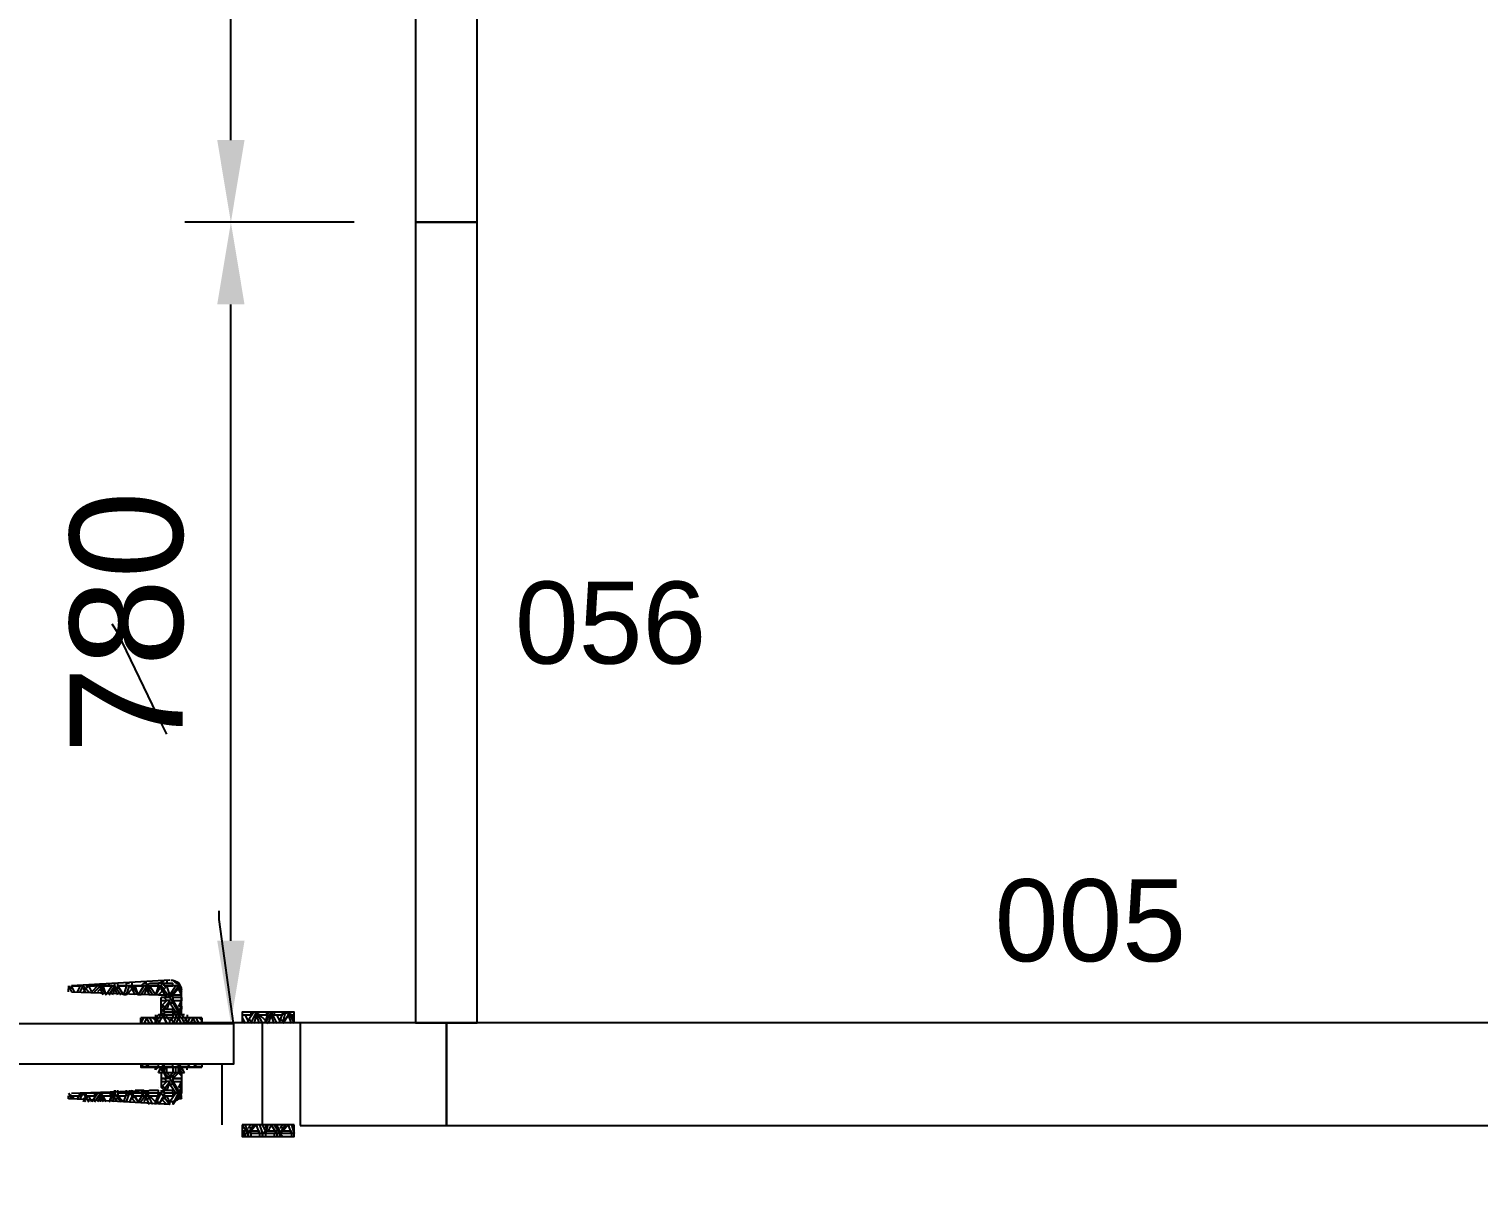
# Model space of a CAD drawing. Header units: millimetres. Extents: x -973 to 28250, y -35942 to 8545.
# Drawn here: x 4713 to 6125, y -24049 to -22932 of the extents above; entities that cross this region are included whole.
import ezdxf
from ezdxf.enums import TextEntityAlignment as Align

# ---------------------------------------------------------------- set-up
doc = ezdxf.new("R2010")
doc.units = ezdxf.units.MM
for name, color, linetype in [('R02_AKS', 8, 'Continuous'), ('R02_DUVAR', 7, 'Continuous'), ('R02_OLCU', 4, 'Continuous'), ('R02_OZEL', 6, 'Continuous')]:
    doc.layers.add(name, color=color, linetype=linetype)
doc.styles.get("Standard").update_dxf_attribs({"font": 'Arial.ttf'})
doc.dimstyles.new('ISO-25', dxfattribs={"dimtxt": 12, "dimasz": 3, "dimexe": 1.25, "dimexo": 0.625, "dimgap": 4, "dimtad": 1, "dimtxsty": 'Standard', "dimcen": 2.5, "dimadec": 0, "dimazin": 0, "dimtfac": 1, "dimtmove": 0, "dimatfit": 3, "dimfxl": 1, "dimarcsym": 0})

# ---------------------------------------------------------------- blocks, each defined once
blk = doc.blocks.new('R02_SRC_K02')
at = {"color": 133, "linetype": 'Continuous', "lineweight": 25, "true_color": 0x6ec1dd}
for p, q in [((54298.7, 7082.17), (54298.42, 7081.6)), ((54298.42, 7081.89), (54298.42, 7081.89)), ((54298.42, 7081.89), (54298.7, 7081.89)), ((54298.42, 7081.32), (54298.7, 7081.89)), ((54298.42, 7079.35), (54298.42, 7081.6)), ((54298.98, 7082.45), (54298.7, 7082.45)), ((54298.7, 7082.45), (54298.7, 7082.45)), ((54298.7, 7082.45), (54298.98, 7082.45)), ((54298.7, 7082.17), (54300.11, 7082.17)), ((54298.7, 7082.17), (54298.7, 7081.89)), ((54298.7, 7082.17), (54298.98, 7082.17)), ((54298.7, 7081.89), (54299.26, 7081.32)), ((54298.98, 7082.45), (54299.26, 7082.73)), ((54298.98, 7082.17), (54299.54, 7081.32)), ((54299.26, 7082.17), (54299.26, 7082.45)), ((54300.11, 7082.45), (54299.26, 7082.45)), ((54299.26, 7082.17), (54299.26, 7082.17)), ((54300.11, 7082.17), (54299.26, 7082.17)), ((54299.54, 7082.73), (54309.13, 7082.17)), ((54299.54, 7081.32), (54299.83, 7082.17)), ((54299.83, 7082.73), (54299.83, 7082.45)), ((54299.83, 7082.73), (54299.83, 7082.45)), ((54300.11, 7081.89), (54299.83, 7082.17)), ((54299.83, 7081.04), (54300.39, 7081.89)), ((54300.39, 7082.45), (54300.11, 7082.73)), ((54300.11, 7082.17), (54300.11, 7082.45)), ((54300.11, 7082.17), (54300.11, 7082.17)), ((54300.39, 7082.17), (54300.11, 7081.89)), ((54300.11, 7081.89), (54300.39, 7081.89)), ((54300.11, 7081.89), (54300.67, 7081.32)), ((54300.39, 7082.73), (54300.39, 7082.45)), ((54300.39, 7082.45), (54300.67, 7082.45)), ((54300.39, 7082.17), (54300.67, 7082.17)), ((54300.67, 7082.17), (54300.67, 7082.45)), ((54301.52, 7082.45), (54300.67, 7082.45)), ((54300.67, 7082.45), (54300.67, 7082.45)), ((54300.67, 7082.17), (54300.67, 7082.17)), ((54301.52, 7082.17), (54300.67, 7082.17)), ((54300.67, 7082.17), (54300.95, 7081.32)), ((54309.13, 7081.6), (54300.67, 7081.32)), ((54300.95, 7081.32), (54301.52, 7082.17)), ((54301.8, 7082.17), (54301.24, 7081.32)), ((54301.8, 7082.17), (54301.52, 7082.45)), ((54301.52, 7082.45), (54301.52, 7082.45)), ((54301.52, 7082.45), (54301.52, 7082.45)), ((54301.8, 7082.17), (54301.52, 7082.17)), ((54301.52, 7081.89), (54301.52, 7082.17)), ((54301.52, 7081.89), (54301.8, 7081.89)), ((54301.52, 7081.32), (54301.8, 7081.89)), ((54302.08, 7082.45), (54301.8, 7082.45)), ((54301.8, 7082.45), (54301.8, 7082.45)), ((54301.8, 7082.45), (54302.08, 7082.45)), ((54301.8, 7082.17), (54301.8, 7081.89)), ((54301.8, 7082.17), (54302.08, 7082.17)), ((54301.8, 7081.89), (54302.08, 7081.32)), ((54302.36, 7082.17), (54302.08, 7082.45)), ((54302.08, 7082.45), (54302.08, 7082.45)), ((54302.36, 7082.17), (54302.08, 7082.17)), ((54303.21, 7082.17), (54302.08, 7082.17)), ((54302.08, 7082.17), (54302.65, 7081.32)), ((54303.21, 7082.17), (54302.65, 7081.32)), ((54302.65, 7081.32), (54302.93, 7082.17)), ((54303.21, 7081.89), (54302.93, 7082.17)), ((54302.93, 7081.32), (54303.21, 7081.89)), ((54303.21, 7082.17), (54303.21, 7082.45)), ((54303.21, 7082.17), (54303.21, 7082.45)), ((54303.21, 7082.17), (54303.21, 7082.17)), ((54303.49, 7082.17), (54303.21, 7081.89)), ((54303.21, 7081.89), (54303.21, 7081.89)), ((54303.21, 7081.89), (54303.77, 7081.32)), ((54303.49, 7082.45), (54303.49, 7082.45)), ((54303.49, 7082.45), (54303.49, 7082.45)), ((54303.49, 7082.45), (54303.77, 7082.45)), ((54303.77, 7081.32), (54303.49, 7082.17)), ((54303.49, 7082.17), (54303.77, 7082.17)), ((54303.77, 7082.17), (54303.77, 7082.45)), ((54303.77, 7082.45), (54303.77, 7082.45)), ((54303.77, 7082.17), (54303.77, 7082.17)), ((54304.62, 7082.17), (54303.77, 7082.17)), ((54303.77, 7082.17), (54304.06, 7081.32)), ((54304.06, 7081.32), (54304.62, 7082.17)), ((54304.9, 7082.17), (54304.34, 7081.32)), ((54304.62, 7082.17), (54304.62, 7082.45)), ((54304.62, 7082.17), (54304.62, 7082.17)), ((54304.62, 7081.89), (54304.62, 7082.17)), ((54304.62, 7081.89), (54304.9, 7081.89)), ((54304.62, 7081.32), (54304.9, 7081.89)), ((54304.9, 7082.17), (54304.9, 7081.89)), ((54304.9, 7082.17), (54305.18, 7082.17)), ((54304.9, 7081.89), (54305.18, 7081.32)), ((54305.47, 7082.17), (54305.18, 7082.17)), ((54306.03, 7082.17), (54305.18, 7082.17)), ((54305.18, 7082.17), (54305.75, 7081.32)), ((54305.47, 7082.17), (54305.47, 7082.45)), ((54306.31, 7082.17), (54305.75, 7081.32)), ((54305.75, 7081.32), (54306.03, 7082.17)), ((54306.31, 7082.17), (54306.03, 7082.17)), ((54306.03, 7081.89), (54306.03, 7082.17)), ((54306.03, 7081.89), (54306.31, 7081.89)), ((54306.03, 7081.32), (54306.31, 7081.89)), ((54306.31, 7082.17), (54306.31, 7082.45)), ((54306.31, 7082.17), (54306.31, 7081.89)), ((54306.31, 7082.17), (54306.59, 7082.17)), ((54306.31, 7081.89), (54306.59, 7081.6)), ((54306.59, 7082.17), (54307.16, 7081.6)), ((54306.88, 7082.17), (54306.88, 7082.17)), ((54307.72, 7082.17), (54306.88, 7082.17)), ((54307.16, 7081.6), (54307.44, 7082.17)), ((54308, 7082.17), (54307.44, 7081.6)), ((54307.72, 7081.89), (54307.44, 7082.17)), ((54307.72, 7082.17), (54307.72, 7082.17)), ((54308, 7082.17), (54307.72, 7081.89)), ((54307.72, 7081.89), (54308, 7081.89)), ((54307.72, 7081.6), (54308, 7081.89)), ((54307.72, 7081.89), (54308, 7081.6)), ((54308.28, 7081.6), (54308, 7082.17)), ((54308, 7082.17), (54308.28, 7082.17)), ((54308.28, 7082.17), (54308.28, 7082.17)), ((54309.13, 7082.17), (54308.28, 7082.17)), ((54308.28, 7082.17), (54308.57, 7081.6)), ((54308.85, 7081.6), (54309.13, 7082.17)), ((54309.41, 7082.17), (54309.13, 7081.6)), ((54309.13, 7082.17), (54309.13, 7082.17)), ((54309.13, 7081.89), (54309.13, 7082.17)), ((54309.13, 7081.89), (54309.41, 7081.89)), ((54309.41, 7082.17), (54309.41, 7081.89)), ((54309.41, 7081.6), (54309.41, 7081.89)), ((54309.41, 7081.89), (54309.41, 7081.89)), ((54309.41, 7081.89), (54309.41, 7081.89)), ((54299.26, 7081.32), (54298.42, 7081.32)), ((54298.42, 7081.04), (54299.26, 7081.04)), ((54298.42, 7081.04), (54298.42, 7081.04)), ((54298.42, 7081.04), (54298.42, 7080.76)), ((54299.26, 7080.76), (54298.42, 7080.76)), ((54298.42, 7080.76), (54298.7, 7080.19)), ((54298.42, 7080.19), (54298.42, 7079.91)), ((54298.42, 7080.19), (54298.7, 7080.19)), ((54298.7, 7079.91), (54299.26, 7080.76)), ((54298.98, 7079.63), (54299.54, 7080.48)), ((54299.26, 7081.04), (54299.26, 7081.32)), ((54299.26, 7081.32), (54299.26, 7081.32)), ((54299.26, 7081.32), (54299.54, 7081.32)), ((54299.26, 7081.04), (54299.26, 7080.76)), ((54299.26, 7080.48), (54299.26, 7080.76)), ((54299.26, 7080.48), (54299.54, 7080.48)), ((54299.54, 7081.04), (54299.54, 7081.32)), ((54299.54, 7081.04), (54300.39, 7081.04)), ((54299.54, 7081.04), (54299.83, 7081.04)), ((54299.54, 7080.76), (54299.54, 7080.76)), ((54299.54, 7080.76), (54299.83, 7080.76)), ((54299.54, 7080.76), (54299.83, 7079.91)), ((54300.11, 7081.04), (54299.83, 7081.32)), ((54300.67, 7081.32), (54299.83, 7081.32)), ((54300.11, 7081.04), (54299.83, 7080.76)), ((54300.39, 7080.76), (54299.83, 7080.76)), ((54299.83, 7080.76), (54300.39, 7080.19)), ((54300.11, 7080.19), (54299.83, 7079.91)), ((54300.11, 7080.19), (54300.39, 7080.19)), ((54300.11, 7079.91), (54300.39, 7080.19)), ((54300.39, 7079.35), (54300.39, 7081.04)), ((54300.67, 7081.32), (54300.67, 7081.32)), ((54300.67, 7081.32), (54300.95, 7081.32)), ((54300.67, 7081.04), (54300.67, 7081.04)), ((54300.95, 7081.32), (54300.95, 7081.32)), ((54302.36, 7081.32), (54302.36, 7081.32)), ((54302.36, 7081.32), (54302.65, 7081.32)), ((54302.65, 7081.32), (54302.65, 7081.32)), ((54303.77, 7081.32), (54303.77, 7081.32)), ((54303.77, 7081.32), (54304.06, 7081.32)), ((54305.47, 7081.32), (54305.47, 7081.32)), ((54305.47, 7081.32), (54305.47, 7081.32)), ((54287.99, 7079.63), (54287.42, 7078.5)), ((54287.7, 7079.35), (54287.42, 7079.35)), ((54287.42, 7078.79), (54287.7, 7079.35)), ((54287.99, 7079.63), (54287.7, 7079.35)), ((54287.7, 7079.35), (54287.99, 7079.35)), ((54287.7, 7078.5), (54287.99, 7079.35)), ((54288.27, 7079.63), (54287.99, 7079.35)), ((54287.99, 7079.35), (54288.55, 7078.5)), ((54288.55, 7078.5), (54288.27, 7079.63)), ((54288.27, 7079.63), (54288.55, 7079.63)), ((54288.55, 7079.63), (54288.55, 7079.35)), ((54288.55, 7079.63), (54288.83, 7078.79)), ((54289.39, 7079.35), (54288.55, 7079.35)), ((54288.55, 7078.79), (54288.55, 7078.5)), ((54288.55, 7078.79), (54288.83, 7078.79)), ((54288.83, 7078.79), (54289.11, 7079.35)), ((54288.83, 7078.5), (54288.83, 7078.79)), ((54289.68, 7079.63), (54289.11, 7078.5)), ((54289.39, 7079.35), (54289.11, 7079.35)), ((54289.39, 7079.63), (54289.39, 7079.35)), ((54289.39, 7079.35), (54289.68, 7079.35)), ((54289.39, 7078.5), (54289.68, 7079.35)), ((54290.24, 7078.5), (54289.68, 7079.63)), ((54289.68, 7079.63), (54289.68, 7079.35)), ((54289.68, 7079.63), (54289.96, 7079.63)), ((54289.68, 7079.35), (54289.96, 7078.5)), ((54290.24, 7079.63), (54289.96, 7079.35)), ((54289.96, 7079.63), (54290.24, 7078.79)), ((54290.8, 7079.35), (54289.96, 7079.35)), ((54290.24, 7078.79), (54289.96, 7078.5)), ((54290.24, 7078.79), (54290.8, 7079.35)), ((54290.24, 7078.5), (54290.24, 7078.79)), ((54290.24, 7078.79), (54290.24, 7078.79)), ((54291.09, 7079.63), (54290.52, 7078.5)), ((54291.09, 7079.63), (54290.8, 7079.35)), ((54290.8, 7079.35), (54290.8, 7079.35)), ((54290.8, 7079.35), (54291.09, 7079.35)), ((54290.8, 7078.5), (54291.09, 7079.35)), ((54291.65, 7078.5), (54291.09, 7079.63)), ((54291.09, 7079.63), (54291.09, 7079.35)), ((54291.09, 7079.63), (54291.37, 7079.63)), ((54291.09, 7079.35), (54291.37, 7078.5)), ((54291.37, 7079.63), (54291.93, 7078.79)), ((54291.65, 7079.63), (54291.65, 7079.35)), ((54292.5, 7079.35), (54291.65, 7079.35)), ((54291.65, 7078.79), (54291.65, 7078.5)), ((54291.65, 7078.79), (54291.93, 7078.79)), ((54291.93, 7078.79), (54292.21, 7079.35)), ((54291.93, 7078.5), (54291.93, 7078.79)), ((54292.5, 7079.35), (54292.21, 7079.35)), ((54292.5, 7079.07), (54292.21, 7078.5)), ((54292.21, 7078.5), (54292.5, 7078.79)), ((54296.44, 7078.79), (54296.73, 7079.07)), ((54296.44, 7079.07), (54302.36, 7079.07)), ((54296.44, 7078.5), (54296.44, 7078.79)), ((54296.44, 7078.79), (54296.44, 7078.79)), ((54296.44, 7078.79), (54296.44, 7078.79)), ((54297.01, 7079.07), (54296.73, 7078.5)), ((54297.01, 7078.5), (54297.29, 7079.07)), ((54297.29, 7079.07), (54297.57, 7078.5)), ((54297.85, 7078.5), (54297.57, 7079.07)), ((54297.85, 7078.79), (54297.57, 7078.5)), ((54297.85, 7079.35), (54297.85, 7079.07)), ((54297.85, 7078.79), (54298.13, 7079.07)), ((54297.85, 7079.07), (54298.13, 7078.79)), ((54297.85, 7078.5), (54297.85, 7078.79)), ((54297.85, 7078.79), (54298.13, 7078.79)), ((54298.13, 7079.07), (54298.42, 7079.35)), ((54298.13, 7079.35), (54300.67, 7079.35)), ((54298.13, 7079.35), (54298.13, 7079.35)), ((54298.7, 7079.63), (54298.42, 7079.91)), ((54298.42, 7079.91), (54298.42, 7079.91)), ((54298.7, 7079.63), (54298.42, 7079.35)), ((54298.42, 7079.35), (54298.42, 7079.35)), ((54298.42, 7079.35), (54298.7, 7079.35)), ((54298.42, 7079.35), (54298.42, 7079.35)), ((54298.42, 7078.5), (54298.7, 7079.07)), ((54298.7, 7079.63), (54298.7, 7079.91)), ((54298.7, 7079.63), (54298.98, 7079.63)), ((54298.7, 7079.63), (54298.7, 7079.35)), ((54298.7, 7079.63), (54298.98, 7079.63)), ((54298.7, 7079.07), (54298.7, 7079.35)), ((54298.7, 7079.35), (54298.7, 7079.07)), ((54298.7, 7079.07), (54298.98, 7078.5)), ((54298.98, 7079.63), (54299.26, 7079.35)), ((54299.26, 7079.63), (54299.26, 7079.91)), ((54300.11, 7079.91), (54299.26, 7079.91)), ((54299.26, 7079.63), (54299.26, 7079.35)), ((54300.11, 7079.35), (54299.26, 7079.35)), ((54299.26, 7079.35), (54299.26, 7079.07)), ((54299.26, 7079.07), (54299.54, 7078.79)), ((54299.26, 7078.79), (54299.26, 7078.5)), ((54299.26, 7078.79), (54299.54, 7078.79)), ((54299.54, 7078.79), (54299.83, 7079.07)), ((54299.54, 7078.5), (54299.54, 7078.79)), ((54299.83, 7079.35), (54299.83, 7079.35)), ((54300.11, 7079.35), (54299.83, 7079.35)), ((54299.83, 7079.35), (54299.83, 7079.35)), ((54299.83, 7079.07), (54299.83, 7079.35)), ((54300.11, 7079.63), (54300.11, 7079.91)), ((54300.39, 7079.63), (54300.11, 7079.91)), ((54300.11, 7079.63), (54300.11, 7079.35)), ((54300.11, 7079.35), (54300.39, 7079.35)), ((54300.39, 7079.63), (54300.39, 7079.63)), ((54300.39, 7079.63), (54300.39, 7079.63)), ((54300.39, 7079.63), (54300.39, 7079.63)), ((54300.67, 7079.35), (54300.67, 7079.35)), ((54300.67, 7078.79), (54300.67, 7078.5)), ((54300.67, 7078.79), (54300.95, 7078.79)), ((54300.95, 7079.35), (54300.95, 7079.07)), ((54300.95, 7078.79), (54301.24, 7079.07)), ((54300.95, 7078.5), (54300.95, 7078.79)), ((54301.52, 7079.07), (54301.24, 7078.5)), ((54301.52, 7078.5), (54301.8, 7079.07)), ((54301.8, 7079.07), (54302.08, 7078.5)), ((54302.36, 7078.5), (54302.08, 7079.07)), ((54302.36, 7079.07), (54302.36, 7079.07)), ((54302.36, 7078.79), (54302.36, 7078.5)), ((54302.36, 7078.79), (54302.36, 7078.79)), ((54290.52, 7068.64), (54290.52, 7078.5)), ((54377.36, 7078.5), (54293.34, 7078.5)), ((54293.34, 7078.5), (54293.34, 7074.56)), ((54293.34, 7074.56), (54377.36, 7074.56)), ((54297.01, 7074.56), (54296.44, 7074.56)), ((54296.44, 7074.56), (54296.44, 7074.27)), ((54297.01, 7074.56), (54296.73, 7074.56)), ((54296.73, 7074.56), (54296.73, 7074.56)), ((54297.29, 7074.27), (54297.01, 7074.56)), ((54297.01, 7074.27), (54297.01, 7074.56)), ((54297.29, 7074.56), (54297.29, 7074.56)), ((54297.29, 7074.56), (54297.29, 7074.56)), ((54297.29, 7074.56), (54297.57, 7074.56)), ((54297.85, 7074.27), (54297.57, 7074.56)), ((54298.42, 7074.56), (54297.57, 7074.56)), ((54297.57, 7074.56), (54297.57, 7074.56)), ((54298.7, 7074.27), (54298.42, 7074.56)), ((54298.42, 7074.56), (54298.42, 7074.56)), ((54298.42, 7074.56), (54298.42, 7074.56)), ((54298.98, 7074.56), (54298.7, 7074.56)), ((54298.7, 7074.56), (54298.7, 7074.56)), ((54298.7, 7074.56), (54298.98, 7074.56)), ((54298.98, 7074.56), (54299.26, 7074.56)), ((54299.26, 7074.27), (54299.26, 7074.56)), ((54300.11, 7074.56), (54299.26, 7074.56)), ((54299.83, 7074.56), (54299.83, 7074.56)), ((54299.83, 7074.56), (54299.83, 7074.56)), ((54300.11, 7074.27), (54300.11, 7074.56)), ((54300.39, 7074.56), (54300.39, 7074.56)), ((54300.39, 7074.56), (54300.39, 7074.56)), ((54300.39, 7074.56), (54300.67, 7074.56)), ((54300.67, 7074.27), (54300.67, 7074.56)), ((54301.52, 7074.56), (54300.67, 7074.56)), ((54300.67, 7074.56), (54300.67, 7074.56)), ((54301.8, 7074.27), (54301.52, 7074.56)), ((54301.52, 7074.56), (54301.52, 7074.56)), ((54301.52, 7074.56), (54301.52, 7074.56)), ((54302.08, 7074.56), (54301.8, 7074.56)), ((54301.8, 7074.56), (54301.8, 7074.56)), ((54301.8, 7074.56), (54302.08, 7074.56)), ((54302.36, 7074.27), (54302.08, 7074.56)), ((54302.36, 7074.56), (54302.08, 7074.56)), ((54302.08, 7074.56), (54302.08, 7074.56)), ((54296.44, 7074.27), (54297.01, 7074.27)), ((54297.01, 7074.27), (54296.44, 7074.27)), ((54297.01, 7074.27), (54296.73, 7074.27)), ((54296.73, 7074.27), (54296.73, 7074.27)), ((54297.29, 7074.27), (54297.01, 7074.27)), ((54297.01, 7074.27), (54297.01, 7074.27)), ((54297.29, 7074.27), (54297.29, 7074.27)), ((54297.29, 7074.27), (54297.57, 7074.27)), ((54297.85, 7074.27), (54297.57, 7074.27)), ((54298.42, 7074.27), (54297.57, 7074.27)), ((54297.57, 7074.27), (54297.57, 7074.27)), ((54297.85, 7073.99), (54297.85, 7074.27)), ((54298.13, 7073.71), (54298.42, 7074.27)), ((54298.13, 7073.99), (54298.13, 7073.99)), ((54298.13, 7073.71), (54300.67, 7073.71)), ((54298.7, 7074.27), (54298.42, 7073.71)), ((54298.7, 7074.27), (54298.42, 7074.27)), ((54298.42, 7074.27), (54298.42, 7073.99)), ((54298.42, 7074.27), (54298.42, 7074.27)), ((54298.42, 7073.99), (54298.7, 7073.99)), ((54298.42, 7073.71), (54298.42, 7073.71)), ((54298.42, 7073.43), (54298.7, 7073.71)), ((54298.42, 7073.71), (54298.42, 7071.74)), ((54298.42, 7073.15), (54299.26, 7073.15)), ((54298.42, 7073.15), (54298.42, 7073.15)), ((54298.42, 7073.15), (54298.42, 7072.86)), ((54299.26, 7073.15), (54298.42, 7073.15)), ((54298.7, 7074.27), (54298.7, 7074.27)), ((54298.7, 7073.99), (54298.7, 7074.27)), ((54298.7, 7074.27), (54298.98, 7074.27)), ((54298.7, 7073.71), (54298.7, 7073.99)), ((54298.7, 7073.99), (54298.7, 7073.71)), ((54298.7, 7073.71), (54299.26, 7073.15)), ((54299.54, 7073.15), (54298.98, 7073.71)), ((54299.26, 7074.27), (54299.26, 7074.27)), ((54300.11, 7074.27), (54299.26, 7074.27)), ((54299.26, 7073.71), (54299.54, 7073.43)), ((54299.26, 7073.43), (54299.26, 7073.15)), ((54299.26, 7073.43), (54299.54, 7073.43)), ((54299.26, 7073.15), (54299.26, 7073.15)), ((54299.26, 7073.15), (54299.26, 7072.86)), ((54299.54, 7073.43), (54299.83, 7073.71)), ((54299.54, 7073.15), (54299.54, 7073.43)), ((54299.54, 7073.15), (54300.39, 7073.15)), ((54299.54, 7073.15), (54299.83, 7073.15)), ((54299.83, 7074.27), (54300.11, 7073.99)), ((54299.83, 7073.15), (54300.11, 7073.71)), ((54300.11, 7073.15), (54299.83, 7073.15)), ((54300.11, 7073.15), (54299.83, 7072.86)), ((54300.39, 7073.15), (54299.83, 7073.15)), ((54300.11, 7074.27), (54300.11, 7074.27)), ((54300.39, 7074.27), (54300.11, 7073.99)), ((54300.11, 7073.99), (54300.39, 7073.99)), ((54300.11, 7073.71), (54300.39, 7073.99)), ((54300.39, 7073.71), (54300.11, 7073.99)), ((54300.39, 7074.27), (54300.67, 7074.27)), ((54300.39, 7073.71), (54300.39, 7072.3)), ((54300.67, 7074.27), (54300.67, 7074.27)), ((54301.52, 7074.27), (54300.67, 7074.27)), ((54300.67, 7074.27), (54300.95, 7073.99)), ((54300.67, 7073.99), (54300.67, 7073.99)), ((54300.95, 7073.99), (54300.95, 7074.27)), ((54301.8, 7074.27), (54301.52, 7074.27)), ((54301.52, 7074.27), (54301.52, 7074.27)), ((54301.52, 7074.27), (54301.52, 7074.27)), ((54301.8, 7074.27), (54301.8, 7074.27)), ((54301.8, 7074.27), (54301.8, 7074.27)), ((54301.8, 7074.27), (54302.08, 7074.27)), ((54302.36, 7074.27), (54302.08, 7074.27)), ((54302.36, 7074.27), (54302.08, 7074.27)), ((54302.08, 7074.27), (54302.08, 7074.27)), ((54299.26, 7072.86), (54298.42, 7072.86)), ((54298.42, 7072.86), (54298.7, 7072.3)), ((54298.42, 7072.3), (54298.42, 7072.02)), ((54298.42, 7072.3), (54298.7, 7072.3)), ((54298.7, 7071.74), (54298.42, 7072.02)), ((54298.42, 7072.02), (54298.42, 7072.02)), ((54298.7, 7071.74), (54298.42, 7071.45)), ((54298.7, 7072.02), (54299.26, 7072.86)), ((54298.7, 7071.74), (54298.7, 7072.02)), ((54298.7, 7071.74), (54298.98, 7071.74)), ((54298.7, 7071.74), (54298.7, 7071.45)), ((54298.7, 7071.74), (54298.98, 7071.74)), ((54298.98, 7071.74), (54299.54, 7072.58)), ((54298.98, 7071.74), (54299.54, 7070.89)), ((54299.26, 7072.58), (54299.26, 7072.86)), ((54299.26, 7072.58), (54299.54, 7072.58)), ((54299.26, 7071.74), (54299.26, 7072.02)), ((54300.11, 7072.02), (54299.26, 7072.02)), ((54299.26, 7071.74), (54299.26, 7071.45)), ((54299.54, 7072.86), (54299.54, 7072.86)), ((54299.54, 7072.86), (54299.83, 7072.86)), ((54299.54, 7072.86), (54299.83, 7072.02)), ((54300.39, 7072.86), (54299.83, 7072.86)), ((54299.83, 7072.86), (54300.39, 7072.3)), ((54300.11, 7072.3), (54299.83, 7072.02)), ((54300.11, 7072.3), (54300.39, 7072.3)), ((54300.11, 7072.02), (54300.39, 7072.3)), ((54300.11, 7071.74), (54300.11, 7072.02)), ((54300.39, 7071.74), (54300.11, 7072.02)), ((54300.11, 7071.74), (54300.11, 7071.45)), ((54300.39, 7071.74), (54300.11, 7071.45)), ((54300.39, 7071.74), (54300.67, 7071.74)), ((54300.39, 7071.74), (54300.67, 7071.74)), ((54300.67, 7072.3), (54300.67, 7072.3)), ((54300.67, 7071.74), (54300.67, 7072.02)), ((54301.52, 7072.02), (54300.67, 7072.02)), ((54300.67, 7071.74), (54300.67, 7072.02)), ((54309.13, 7071.74), (54300.67, 7072.02)), ((54300.67, 7071.74), (54300.67, 7071.45)), ((54300.67, 7071.74), (54300.95, 7070.89)), ((54301.8, 7071.74), (54301.52, 7072.02)), ((54301.52, 7072.02), (54301.52, 7072.02)), ((54301.52, 7072.02), (54301.52, 7072.02)), ((54301.8, 7071.74), (54301.52, 7071.45)), ((54301.8, 7071.74), (54301.8, 7072.02)), ((54301.8, 7071.74), (54302.08, 7071.74)), ((54301.8, 7071.74), (54301.8, 7071.45)), ((54301.8, 7071.74), (54302.08, 7071.74)), ((54302.36, 7071.74), (54302.08, 7072.02)), ((54302.93, 7072.02), (54302.08, 7072.02)), ((54302.08, 7071.74), (54302.08, 7072.02)), ((54302.36, 7071.74), (54302.08, 7071.45)), ((54302.08, 7071.74), (54302.65, 7070.89)), ((54303.21, 7071.74), (54302.65, 7070.89)), ((54302.93, 7072.02), (54302.93, 7072.02)), ((54302.93, 7072.02), (54302.93, 7072.02)), ((54303.21, 7071.74), (54303.21, 7072.02)), ((54303.21, 7071.74), (54303.21, 7072.02)), ((54303.49, 7071.74), (54303.21, 7072.02)), ((54303.21, 7071.74), (54303.21, 7071.45)), ((54303.49, 7071.74), (54303.21, 7071.45)), ((54303.49, 7072.02), (54303.49, 7071.74)), ((54303.77, 7070.89), (54303.49, 7071.74)), ((54303.49, 7071.74), (54303.77, 7071.74)), ((54303.49, 7071.74), (54303.77, 7071.74)), ((54303.77, 7071.74), (54303.77, 7072.02)), ((54303.77, 7071.74), (54303.77, 7072.02)), ((54303.77, 7071.74), (54303.77, 7071.45)), ((54303.77, 7071.74), (54304.06, 7070.89)), ((54304.62, 7071.74), (54304.62, 7072.02)), ((54304.62, 7071.74), (54304.62, 7071.45)), ((54304.9, 7071.74), (54304.9, 7072.02)), ((54304.9, 7071.74), (54305.18, 7071.74)), ((54304.9, 7071.74), (54304.9, 7071.45)), ((54304.9, 7071.74), (54305.18, 7071.74)), ((54305.47, 7071.74), (54305.18, 7071.74)), ((54305.47, 7071.74), (54305.18, 7071.45)), ((54305.18, 7071.74), (54305.18, 7071.74)), ((54305.18, 7071.74), (54305.47, 7070.89)), ((54306.31, 7071.74), (54306.03, 7070.89)), ((54306.31, 7071.74), (54306.03, 7071.45)), ((54306.88, 7070.89), (54306.31, 7071.74)), ((54306.31, 7071.74), (54306.31, 7071.74)), ((54306.31, 7071.74), (54306.31, 7071.45)), ((54306.31, 7071.74), (54306.59, 7071.74)), ((54306.59, 7071.74), (54307.16, 7070.89)), ((54306.88, 7071.74), (54306.88, 7071.74)), ((54306.88, 7071.74), (54306.88, 7071.45)), ((54308, 7071.74), (54307.44, 7070.89)), ((54307.72, 7071.74), (54307.72, 7071.74)), ((54307.72, 7071.74), (54307.72, 7071.45)), ((54308, 7071.74), (54307.72, 7071.45)), ((54308.28, 7071.17), (54308, 7071.74)), ((54308, 7071.74), (54308.28, 7071.74)), ((54308, 7071.74), (54308.28, 7071.74)), ((54308.28, 7071.74), (54308.28, 7071.45)), ((54308.28, 7071.74), (54308.57, 7071.17)), ((54309.41, 7071.74), (54309.13, 7071.17)), ((54309.41, 7071.74), (54309.13, 7071.45)), ((54298.42, 7071.17), (54298.42, 7071.45)), ((54298.42, 7071.45), (54298.42, 7071.45)), ((54298.42, 7071.17), (54298.7, 7071.17)), ((54298.7, 7071.45), (54299.26, 7070.61)), ((54298.7, 7071.17), (54298.7, 7071.17)), ((54300.11, 7071.45), (54299.26, 7071.45)), ((54299.26, 7070.89), (54299.26, 7070.61)), ((54299.26, 7070.89), (54299.54, 7070.89)), ((54299.54, 7070.89), (54299.83, 7071.45)), ((54299.54, 7070.61), (54309.13, 7071.17)), ((54299.54, 7070.61), (54299.54, 7070.89)), ((54300.11, 7071.17), (54299.83, 7071.45)), ((54299.83, 7070.61), (54300.39, 7071.17)), ((54300.11, 7071.45), (54300.67, 7070.61)), ((54300.11, 7071.17), (54300.39, 7071.17)), ((54301.52, 7071.45), (54300.67, 7071.45)), ((54300.67, 7070.89), (54300.67, 7070.61)), ((54300.67, 7070.89), (54300.95, 7070.89)), ((54300.95, 7070.89), (54301.52, 7071.45)), ((54300.95, 7070.61), (54300.95, 7070.89)), ((54301.52, 7071.17), (54301.52, 7071.45)), ((54301.52, 7071.17), (54301.8, 7071.17)), ((54301.52, 7070.61), (54301.8, 7071.17)), ((54301.8, 7071.45), (54302.08, 7070.89)), ((54303.21, 7071.45), (54302.08, 7071.45)), ((54302.36, 7070.89), (54302.36, 7070.89)), ((54302.36, 7070.89), (54302.65, 7070.89)), ((54302.65, 7070.89), (54302.93, 7071.45)), ((54303.21, 7071.17), (54302.93, 7071.45)), ((54302.93, 7070.89), (54303.21, 7071.17)), ((54303.21, 7071.45), (54303.49, 7070.89)), ((54303.21, 7071.17), (54303.21, 7071.17)), ((54304.62, 7071.45), (54303.77, 7071.45)), ((54303.77, 7070.89), (54303.77, 7070.89)), ((54303.77, 7070.89), (54304.06, 7070.89)), ((54304.06, 7070.89), (54304.62, 7071.45)), ((54304.62, 7071.17), (54304.62, 7071.45)), ((54304.62, 7071.17), (54304.9, 7071.17)), ((54304.62, 7070.89), (54304.9, 7071.17)), ((54304.9, 7071.45), (54305.18, 7070.89)), ((54306.03, 7071.45), (54305.18, 7071.45)), ((54305.75, 7070.89), (54306.03, 7071.45)), ((54306.03, 7071.17), (54306.03, 7071.45)), ((54306.03, 7071.17), (54306.31, 7071.17)), ((54306.31, 7071.45), (54306.59, 7070.89)), ((54306.31, 7070.89), (54306.31, 7071.17)), ((54307.72, 7071.45), (54306.88, 7071.45)), ((54307.16, 7070.89), (54307.44, 7071.45)), ((54307.72, 7071.17), (54307.44, 7071.45)), ((54307.72, 7071.45), (54308, 7070.89)), ((54307.72, 7071.17), (54308, 7071.17)), ((54307.72, 7070.89), (54308, 7071.17)), ((54309.13, 7071.45), (54308.28, 7071.45)), ((54308.85, 7071.17), (54309.13, 7071.45)), ((54309.13, 7071.17), (54309.13, 7071.45)), ((54309.13, 7071.45), (54309.13, 7071.45)), ((54309.13, 7071.17), (54309.41, 7071.17)), ((54309.13, 7071.17), (54309.13, 7071.17)), ((54309.41, 7071.45), (54309.41, 7071.45)), ((54309.41, 7071.45), (54309.41, 7071.45)), ((54309.41, 7071.17), (54309.41, 7071.45)), ((54309.41, 7071.17), (54309.41, 7071.17)), ((54287.42, 7068.64), (54292.5, 7068.64)), ((54287.7, 7068.64), (54287.42, 7067.79)), ((54287.42, 7068.35), (54287.7, 7068.64)), ((54287.42, 7067.79), (54287.7, 7067.79)), ((54287.42, 7067.79), (54287.42, 7067.79)), ((54287.42, 7067.79), (54287.7, 7067.79)), ((54287.7, 7067.79), (54287.99, 7068.64)), ((54287.7, 7067.79), (54287.7, 7068.07)), ((54288.55, 7068.07), (54287.7, 7068.07)), ((54287.7, 7067.79), (54287.7, 7067.51)), ((54287.7, 7067.79), (54287.7, 7067.51)), ((54287.99, 7068.64), (54288.55, 7068.07)), ((54288.55, 7068.64), (54288.83, 7068.35)), ((54288.55, 7068.35), (54288.55, 7068.07)), ((54288.55, 7068.35), (54288.83, 7068.35)), ((54288.83, 7067.79), (54288.55, 7068.07)), ((54288.83, 7067.79), (54288.55, 7067.51)), ((54288.83, 7068.07), (54289.11, 7068.64)), ((54288.83, 7067.79), (54288.83, 7068.07)), ((54288.83, 7067.79), (54289.11, 7067.79)), ((54288.83, 7067.79), (54288.83, 7067.51)), ((54288.83, 7067.79), (54289.11, 7067.79)), ((54289.11, 7067.79), (54289.68, 7068.64)), ((54289.39, 7067.79), (54289.11, 7068.07)), ((54290.24, 7068.07), (54289.11, 7068.07)), ((54289.11, 7067.79), (54289.11, 7067.51)), ((54289.39, 7067.79), (54289.39, 7067.51)), ((54289.68, 7068.64), (54289.96, 7068.07)), ((54290.24, 7067.79), (54289.96, 7068.64)), ((54290.24, 7068.35), (54289.96, 7068.07)), ((54290.24, 7068.07), (54290.52, 7068.64)), ((54290.24, 7068.64), (54290.24, 7068.35)), ((54290.24, 7068.35), (54290.24, 7068.35)), ((54290.24, 7067.79), (54290.24, 7068.07)), ((54290.52, 7067.79), (54290.24, 7068.07)), ((54290.24, 7067.79), (54290.24, 7067.51)), ((54290.24, 7067.79), (54290.24, 7067.51)), ((54290.8, 7068.64), (54290.52, 7067.79)), ((54290.52, 7067.51), (54290.52, 7067.79)), ((54290.52, 7067.79), (54290.8, 7067.79)), ((54290.52, 7067.79), (54290.52, 7067.51)), ((54290.52, 7067.79), (54290.8, 7067.79)), ((54290.8, 7067.79), (54291.09, 7068.64)), ((54290.8, 7067.79), (54290.8, 7068.07)), ((54291.65, 7068.07), (54290.8, 7068.07)), ((54290.8, 7067.79), (54290.8, 7067.51)), ((54290.8, 7067.79), (54290.8, 7067.51)), ((54291.09, 7068.64), (54291.65, 7068.07)), ((54291.65, 7068.64), (54291.93, 7068.35)), ((54291.65, 7068.35), (54291.65, 7068.07)), ((54291.65, 7068.35), (54291.93, 7068.35)), ((54291.65, 7067.79), (54291.65, 7068.07)), ((54291.65, 7067.79), (54291.65, 7067.51)), ((54291.93, 7068.07), (54292.21, 7068.64)), ((54291.93, 7067.79), (54291.93, 7068.07)), ((54291.93, 7067.79), (54292.5, 7067.79)), ((54291.93, 7067.79), (54292.21, 7067.79)), ((54291.93, 7067.79), (54291.93, 7067.51)), ((54291.93, 7067.79), (54292.21, 7067.79)), ((54292.5, 7067.79), (54292.21, 7068.07)), ((54292.5, 7068.07), (54292.21, 7068.07)), ((54292.21, 7067.79), (54292.5, 7068.07)), ((54292.5, 7067.79), (54292.21, 7067.51)), ((54292.21, 7067.79), (54292.21, 7067.51))]:
    blk.add_line(p, q, dxfattribs=at)
at = {"color": 7, "linetype": 'Continuous', "lineweight": 25}
for points in [[(54299.83, 7106.7), (54300.39, 7107.82), (54304.62, 7116.56), (54305.18, 7117.41)], [(54293.34, 7078.5), (54294.75, 7088.65), (54294.75, 7089.5)]]:
    blk.add_lwpolyline(points, dxfattribs=at)
at = {"color": 133, "linetype": 'Continuous', "lineweight": 25, "true_color": 0x6ec1dd}
for points in [[(54300.39, 7082.17), (54299.54, 7081.04), (54298.7, 7079.63), (54298.7, 7079.35), (54298.42, 7079.07), (54298.13, 7078.5)], [(54299.54, 7081.04), (54298.7, 7082.17), (54298.7, 7082.45)], [(54300.95, 7081.32), (54300.39, 7082.17), (54300.11, 7082.73)], [(54300.39, 7082.17), (54301.8, 7082.17), (54303.21, 7082.17), (54304.62, 7082.17)], [(54302.36, 7081.32), (54301.8, 7082.17), (54301.8, 7082.45)], [(54305.47, 7081.32), (54304.9, 7082.17), (54304.9, 7082.45)], [(54304.9, 7082.17), (54306.31, 7082.17), (54306.88, 7082.17)], [(54306.88, 7081.6), (54306.31, 7082.17), (54306.31, 7082.45)], [(54298.98, 7079.35), (54298.7, 7079.63), (54298.42, 7080.19)], [(54300.39, 7079.35), (54300.39, 7079.63), (54299.54, 7080.76)], [(54287.42, 7078.5), (54287.42, 7079.63), (54292.5, 7079.63), (54292.5, 7078.5)], [(54296.44, 7079.07), (54296.44, 7078.5), (54302.36, 7078.5), (54302.36, 7079.07)], [(54298.42, 7079.63), (54298.7, 7079.63), (54300.11, 7079.63)], [(54298.98, 7079.35), (54298.98, 7079.07), (54299.26, 7078.5)], [(54300.39, 7079.91), (54300.39, 7079.63), (54300.11, 7079.35), (54300.11, 7079.07), (54299.83, 7078.5)], [(54299.83, 7078.5), (54300.11, 7079.07), (54300.39, 7079.35)], [(54300.39, 7079.63), (54300.39, 7079.35), (54300.11, 7079.35)], [(54300.11, 7079.35), (54300.39, 7079.07), (54300.67, 7078.5)], [(54300.95, 7078.5), (54300.67, 7079.07), (54300.39, 7079.35)], [(54300.67, 7079.35), (54300.95, 7079.07), (54300.95, 7078.79)], [(54293.34, 7078.5), (54293.34, 7074.56), (54294.47, 7074.56), (54294.47, 7068.64)], [(54296.44, 7074.56), (54302.36, 7074.56), (54302.36, 7074.27), (54296.44, 7074.27)], [(54298.98, 7073.71), (54298.98, 7074.27), (54298.7, 7074.27), (54298.7, 7074.56)], [(54300.67, 7073.71), (54300.39, 7074.27), (54300.11, 7074.56)], [(54302.08, 7074.27), (54301.8, 7074.27), (54301.8, 7074.56)], [(54297.29, 7074.27), (54298.7, 7074.27), (54300.11, 7074.27)], [(54300.11, 7073.71), (54299.54, 7073.15), (54298.7, 7071.74), (54298.42, 7071.17)], [(54298.98, 7074.27), (54299.26, 7074.27), (54299.26, 7073.71)], [(54299.83, 7073.71), (54299.83, 7074.27), (54299.83, 7074.27)], [(54300.39, 7074.27), (54300.11, 7074.27), (54300.11, 7073.71)], [(54300.39, 7074.27), (54301.8, 7074.27), (54302.36, 7074.27)], [(54299.26, 7070.61), (54298.7, 7071.74), (54298.42, 7072.3)], [(54298.42, 7071.74), (54298.7, 7071.74), (54300.11, 7071.74)], [(54300.95, 7070.61), (54300.39, 7071.74), (54299.54, 7072.86)], [(54300.39, 7072.02), (54300.39, 7071.74), (54299.54, 7070.61)], [(54300.39, 7071.74), (54301.8, 7071.74), (54303.21, 7071.74), (54304.62, 7071.74)], [(54302.08, 7072.02), (54301.8, 7071.74), (54301.24, 7070.61)], [(54302.36, 7070.89), (54301.8, 7071.74), (54301.52, 7072.02)], [(54304.9, 7072.02), (54304.9, 7071.74), (54304.34, 7070.89)], [(54305.47, 7070.89), (54304.9, 7071.74), (54304.9, 7072.02)], [(54304.9, 7071.74), (54306.31, 7071.74), (54307.72, 7071.74)], [(54292.5, 7068.64), (54292.5, 7067.51), (54287.42, 7067.51), (54287.42, 7068.64)], [(54287.42, 7067.51), (54287.42, 7067.79), (54288.83, 7067.79), (54290.24, 7067.79), (54291.65, 7067.79)], [(54288.83, 7067.51), (54288.83, 7067.79), (54288.27, 7068.64)], [(54289.39, 7068.64), (54288.83, 7067.79), (54288.83, 7067.51)], [(54291.93, 7067.51), (54291.93, 7067.79), (54291.37, 7068.64)], [(54292.5, 7068.64), (54291.93, 7067.79), (54291.93, 7067.51)]]:
    blk.add_lwpolyline(points, dxfattribs=at)
blk.add_lwpolyline([(54309.13, 7081.89), (54309.13, 7081.89)], close=True, dxfattribs=at)
for points in [[(54298.72, 7082.46), (54298.53, 7082.27), (54298.42, 7082.01), (54298.42, 7081.75)], [(54299.45, 7082.73), (54299.18, 7082.74), (54298.92, 7082.65), (54298.72, 7082.46)], [(54298.42, 7071.88), (54298.42, 7071.61), (54298.53, 7071.35), (54298.72, 7071.16)], [(54298.72, 7071.16), (54298.92, 7070.98), (54299.18, 7070.88), (54299.45, 7070.89)]]:
    blk.add_open_spline(points, degree=3, dxfattribs=at)
blk = doc.blocks.new('R02_CK_D03_H_N1_1_P')
blk.add_lwpolyline([(1112.5, 0), (1255, 0), (1255, 100), (1112.5, 100)], close=True)
at = {"xscale": -10, "yscale": 10}
blk.add_blockref('R02_SRC_K02', (543981.0103, -70685.69125), dxfattribs=at)
blk = doc.blocks.new('R02_CK_D01_H_1_1_P')
blk.add_lwpolyline([(0, 0), (1255, 0), (1255, 100), (0, 100)], close=True)
blk = doc.blocks.new('R02_CK_I04_V_1_1_P')
blk.add_lwpolyline([(0, 0), (1225, 0), (1225, 60), (0, 60)], close=True)
blk = doc.blocks.new('*D331')
at = {"layer": 'Defpoints', "color": 0, "transparency": 16777216}
for p in [(4910, -21895), (5090, -21895), (5090, -23120)]:
    blk.add_point(p, dxfattribs=at)
at = {"layer": 'R02_OLCU', "color": 6, "lineweight": -2, "transparency": 16777216}
for p, q in [((5030, -21895), (4865, -21895)), ((4910, -23040), (4910, -21975)), ((5030, -23120), (4865, -23120))]:
    blk.add_line(p, q, dxfattribs=at)
at = {"layer": 'R02_OLCU', "color": 6, "transparency": 16777216}
for points in [[(4896.7, -21975), (4923.3, -21975), (4910, -21895)], [(4896.7, -23040), (4923.3, -23040), (4910, -23120)]]:
    blk.add_solid(points, dxfattribs=at)
at = {"layer": 'R02_OLCU', "color": 6, "transparency": 16777216, "insert": (4808.8, -22507.5), "char_height": 110, "attachment_point": 5, "rotation": 90}
blk.add_mtext('1225', dxfattribs=at)
blk = doc.blocks.new('R02_CK_I03_V_1_1_P')
blk.add_lwpolyline([(0, 0), (780, 0), (780, 60), (0, 60)], close=True)
blk = doc.blocks.new('*D332')
at = {"layer": 'Defpoints', "color": 0, "transparency": 16777216}
for p in [(4910, -23120), (5090, -23120), (5090, -23900)]:
    blk.add_point(p, dxfattribs=at)
at = {"layer": 'R02_OLCU', "color": 6, "lineweight": -2, "transparency": 16777216}
for p, q in [((5030, -23120), (4865, -23120)), ((4910, -23820), (4910, -23200)), ((5030, -23900), (4865, -23900))]:
    blk.add_line(p, q, dxfattribs=at)
at = {"layer": 'R02_OLCU', "color": 6, "transparency": 16777216}
for points in [[(4896.7, -23200), (4923.3, -23200), (4910, -23120)], [(4896.7, -23820), (4923.3, -23820), (4910, -23900)]]:
    blk.add_solid(points, dxfattribs=at)
at = {"layer": 'R02_OLCU', "color": 6, "transparency": 16777216, "insert": (4808.8, -23510), "char_height": 110, "attachment_point": 5, "rotation": 90}
blk.add_mtext('780', dxfattribs=at)
blk = doc.blocks.new('*D336')
at = {"layer": 'Defpoints', "color": 0, "transparency": 16777216}
for p in [(0, -24000), (12500, -24000), (12500, -24850)]:
    blk.add_point(p, dxfattribs=at)
at = {"layer": 'R02_OLCU', "color": 4, "lineweight": -2, "transparency": 16777216}
for p, q in [((0, -24060), (0, -24895)), ((12500, -24060), (12500, -24895)), ((80, -24850), (12420, -24850))]:
    blk.add_line(p, q, dxfattribs=at)
at = {"layer": 'R02_OLCU', "color": 4, "transparency": 16777216}
for points in [[(80, -24836.7), (80, -24863.3), (0, -24850)], [(12420, -24836.7), (12420, -24863.3), (12500, -24850)]]:
    blk.add_solid(points, dxfattribs=at)
at = {"layer": 'R02_OLCU', "color": 4, "transparency": 16777216, "insert": (6250, -24748.8), "char_height": 110, "attachment_point": 5}
blk.add_mtext('12500', dxfattribs=at)

msp = doc.modelspace()

# ---------------------------------------------------------------- block references
at = {"layer": 'R02_DUVAR'}
for name, p in [('R02_CK_D03_H_N1_1_P', (3865, -24000)), ('R02_CK_D01_H_1_1_P', (5120, -24000))]:
    msp.add_blockref(name, p, dxfattribs=at)
at = {"layer": 'R02_OZEL', "rotation": 90}
for name, p in [('R02_CK_I04_V_1_1_P', (5150, -23120)), ('R02_CK_I03_V_1_1_P', (5150, -23900))]:
    msp.add_blockref(name, p, dxfattribs=at)

# ---------------------------------------------------------------- texts
at = {"layer": 'R02_AKS'}
for s, p in [('056', (5280, -23510)), ('005', (5747.5, -23800))]:
    msp.add_text(s, height=80, dxfattribs=at).set_placement(p, align=Align.MIDDLE_CENTER)

# ---------------------------------------------------------------- dimensions: what is measured, and where the dimension line sits
at = {"layer": 'R02_OLCU'}
for base, p1, p2, picture, middle in [((4910, -21895), (5090, -23120), (5090, -21895), '*D331', (4808.84, -22507.5)), ((4910, -23120), (5090, -23900), (5090, -23120), '*D332', (4808.84, -23510))]:
    dim = msp.add_linear_dim(base=base, p1=p1, p2=p2, angle=90, dimstyle='ISO-25', override={"dimtxt": 110, "dimasz": 80, "dimexe": 45, "dimexo": 60, "dimgap": 45, "dimdec": 1, "dimclrd": 6, "dimclre": 6, "dimclrt": 6, "dimtix": 1, "dimatfit": 1}, dxfattribs=at)
    dim.commit()
    dim.dimension.update_dxf_attribs({"geometry": picture, "text_midpoint": middle})
dim = msp.add_linear_dim(base=(12500, -24850), p1=(0, -24000), p2=(12500, -24000), dimstyle='ISO-25', override={"dimtxt": 110, "dimasz": 80, "dimexe": 45, "dimexo": 60, "dimgap": 45, "dimdec": 1, "dimclrd": 4, "dimclre": 4, "dimclrt": 4, "dimtix": 1, "dimatfit": 1}, dxfattribs=at)
dim.commit()
dim.dimension.update_dxf_attribs({"geometry": '*D336', "text_midpoint": (6250, -24748.84)})

doc.saveas('drawing.dxf')
